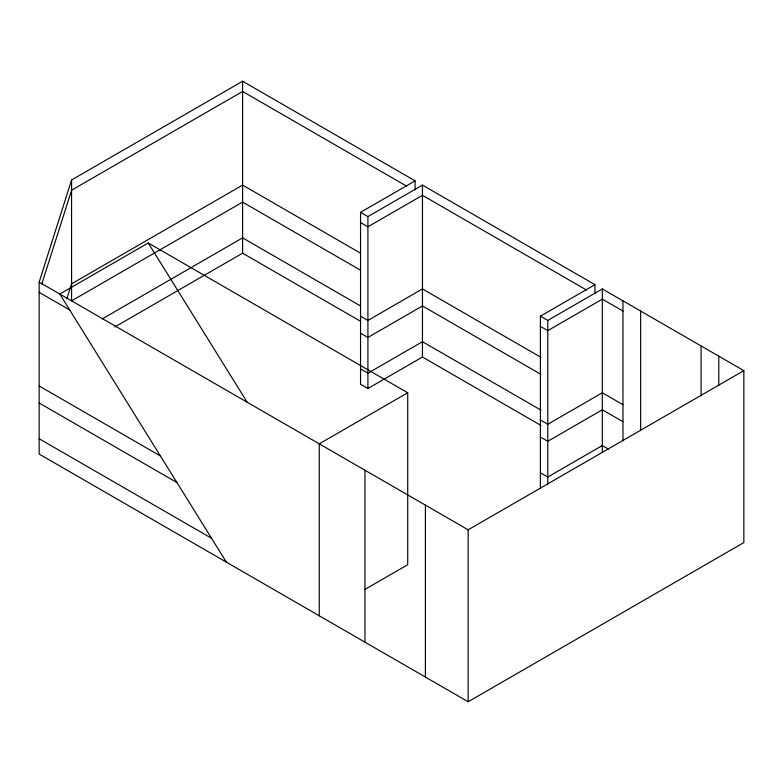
<?xml version="1.0" encoding="UTF-8"?>
<svg xmlns="http://www.w3.org/2000/svg" width="783" height="783" viewBox="0 0 783 783"><rect width="100%" height="100%" fill="white"/><g stroke="black" fill="none" stroke-linecap="round" stroke-linejoin="round"><path stroke-width="1.17" d="M540.397 488.112L540.397 316.175L547.777 320.423L602.323 288.937L743.85 370.643L743.85 542.58L468.165 701.754L39.15 454.062L39.15 282.125L71.586 179.982L242.603 81.246L415.088 180.834L415.088 189.917M41.734 284.209L71.586 190.2L242.603 91.464L406.622 186.158M66.79 298.92L71.586 283.828L242.603 185.091L360.063 252.909M364.545 589.638L407.718 564.709L407.718 392.772L148.241 242.975L59.792 294.036L226.385 562.155M102.201 318.926L242.603 237.866L360.063 305.683M114.866 326.932L242.603 253.183L360.063 321.001M540.984 425.453L422.458 357.028L367.912 388.525L360.542 384.267L360.542 212.33L415.088 180.834M360.542 212.33L367.912 216.588L422.458 185.091L594.953 284.679L594.953 293.762M407.718 392.772L319.258 443.844L319.258 615.781M540.397 316.175L594.953 284.679M39.15 282.125L468.165 529.817L743.85 370.643M586.487 290.004L422.458 195.31L367.912 226.796L360.542 222.548M622.965 311.066L602.323 299.145L547.777 330.641L540.397 326.384M540.984 357.361L422.458 288.937L367.912 320.433L360.542 316.175M622.965 404.694L602.323 392.772L547.777 424.269L540.397 420.011M360.063 269.929L242.603 202.122L71.586 300.848L71.586 179.982M540.984 374.382L422.458 305.957L367.912 337.453L360.542 333.196M622.965 421.714L602.323 409.803L547.777 441.289L540.397 437.041M540.984 410.135L422.458 341.711L367.912 373.197L360.542 368.95M608.508 449.129L602.323 445.547L547.777 477.043L540.397 472.785M39.15 292.343L69.687 309.97M39.15 385.97L160.407 455.97M39.15 402.991L176.899 482.524M39.15 438.744L211.537 538.264M148.241 242.975L247.301 402.393M718.784 356.177L718.784 385.442M701.098 345.959L701.098 395.953M640.651 311.066L640.651 430.562M622.965 300.848L622.965 440.78M602.323 288.937L602.323 452.623M547.777 320.423L547.777 484.109M468.165 529.817L468.165 701.754M425.404 505.133L425.404 677.07M422.458 185.091L422.458 357.028M367.912 216.588L367.912 388.525M364.966 470.231L364.966 642.168M242.603 81.246L242.603 253.183"/></g></svg>
